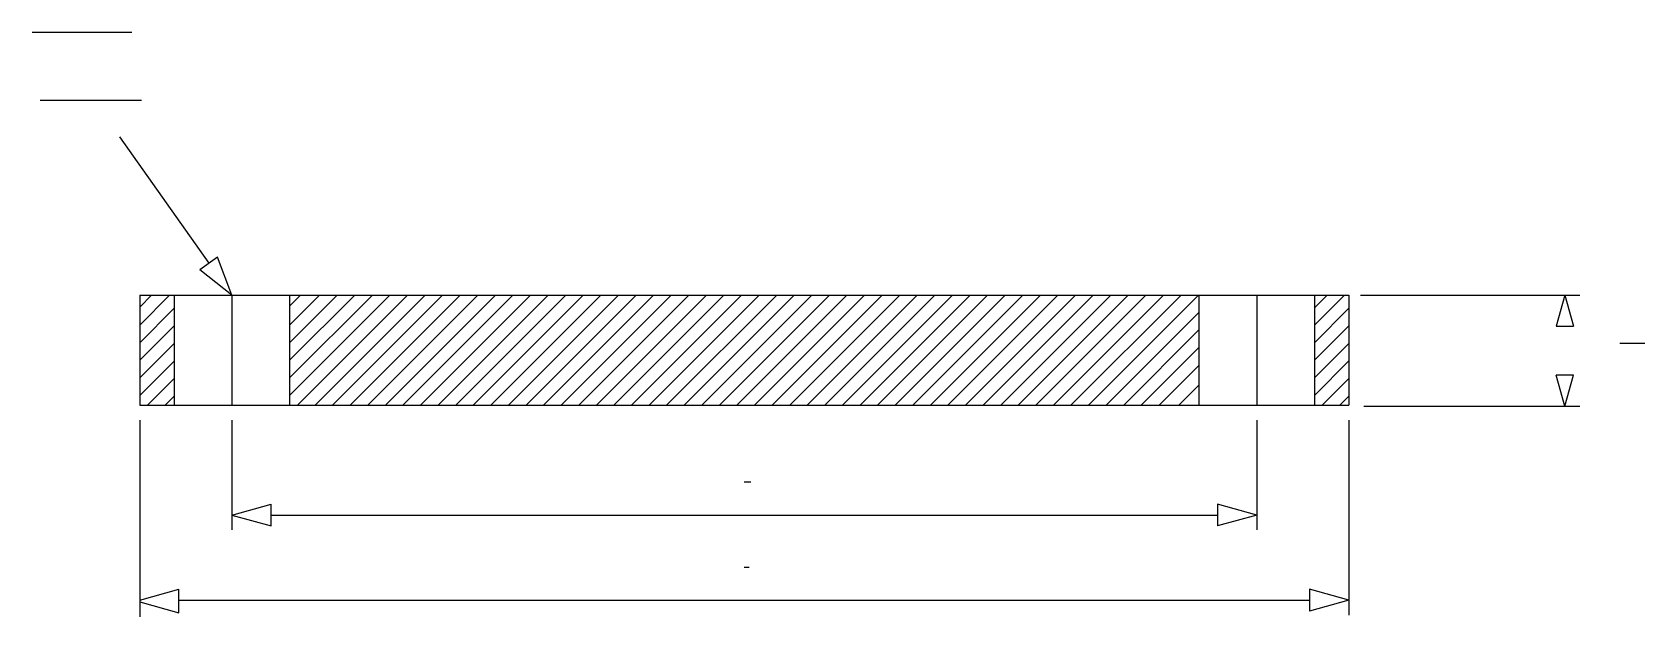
# Model space of a CAD drawing. Extents: x 447 to 1419, y 454 to 806.
import ezdxf

# ---------------------------------------------------------------- set-up
doc = ezdxf.new("R2010")
doc.units = 0
doc.header["$MEASUREMENT"] = 0
doc.layers.add('-1', color=7, linetype='CONTINUOUS')
doc.layers.add('1', color=7, linetype='CONTINUOUS')

msp = doc.modelspace()

# ---------------------------------------------------------------- linework, layer by layer
at = {"layer": '-1', "color": 2, "linetype": 'Continuous'}
for p, q in [((446.62, 806.47), (506.62, 806.47)), ((451.48, 765.51), (512.48, 765.51))]:
    msp.add_line(p, q, dxfattribs=at)
at = {"layer": '-1', "color": 3, "linetype": 'Continuous'}
for p, q in [((553.34, 667.19), (499.44, 743.32)), ((558.36, 670.85), (547.77, 663.12)), ((567.04, 647.83), (547.77, 663.12)), ((567.04, 647.83), (558.36, 670.85))]:
    msp.add_line(p, q, dxfattribs=at)
at = {"layer": '1', "color": 4, "linetype": 'Continuous'}
for p, q in [((511.44, 629.75), (529.52, 647.83)), ((511.44, 640.67), (518.61, 647.83)), ((567.04, 647.83), (567.04, 581.45)), ((601.9, 629.75), (619.98, 647.83)), ((601.9, 619.15), (630.59, 647.83)), ((601.9, 608.54), (641.19, 647.83)), ((601.9, 597.93), (651.8, 647.83)), ((601.9, 587.33), (662.41, 647.83)), ((601.9, 641.19), (608.55, 647.83)), ((606.64, 581.45), (673.01, 647.83)), ((617.24, 581.45), (683.62, 647.83)), ((627.85, 581.45), (694.23, 647.83)), ((638.46, 581.45), (704.83, 647.83)), ((649.06, 581.45), (715.44, 647.83)), ((659.67, 581.45), (726.05, 647.83)), ((670.28, 581.45), (736.65, 647.83)), ((680.88, 581.45), (747.26, 647.83)), ((691.49, 581.45), (757.87, 647.83)), ((702.1, 581.45), (768.47, 647.83)), ((712.7, 581.45), (779.08, 647.83)), ((723.31, 581.45), (789.69, 647.83)), ((733.92, 581.45), (800.29, 647.83)), ((744.52, 581.45), (810.9, 647.83)), ((755.13, 581.45), (821.51, 647.83)), ((765.74, 581.45), (832.11, 647.83)), ((776.34, 581.45), (842.72, 647.83)), ((786.95, 581.45), (853.33, 647.83)), ((797.55, 581.45), (863.93, 647.83)), ((808.16, 581.45), (874.54, 647.83)), ((818.77, 581.45), (885.15, 647.83)), ((829.37, 581.45), (895.75, 647.83)), ((839.98, 581.45), (906.36, 647.83)), ((850.59, 581.45), (916.97, 647.83)), ((861.19, 581.45), (927.57, 647.83)), ((871.8, 581.45), (938.18, 647.83)), ((882.41, 581.45), (948.79, 647.83)), ((893.01, 581.45), (959.39, 647.83)), ((893.01, 581.45), (959.39, 647.83)), ((903.62, 581.45), (970, 647.83)), ((914.23, 581.45), (980.6, 647.83)), ((924.83, 581.45), (991.21, 647.83)), ((935.44, 581.45), (1001.82, 647.83)), ((946.05, 581.45), (1012.42, 647.83)), ((956.65, 581.45), (1023.03, 647.83)), ((967.26, 581.45), (1033.64, 647.83)), ((977.87, 581.45), (1044.24, 647.83)), ((988.47, 581.45), (1054.85, 647.83)), ((999.08, 581.45), (1065.46, 647.83)), ((1009.69, 581.45), (1076.06, 647.83)), ((1020.29, 581.45), (1086.67, 647.83)), ((1030.9, 581.45), (1097.28, 647.83)), ((1041.51, 581.45), (1107.88, 647.83)), ((1052.11, 581.45), (1118.49, 647.83)), ((1062.72, 581.45), (1129.1, 647.83)), ((1073.33, 581.45), (1139.7, 647.83)), ((1083.93, 581.45), (1150.31, 647.83)), ((1185.37, 647.83), (1185.37, 581.45)), ((1220.22, 629.75), (1238.3, 647.83)), ((1220.22, 640.15), (1227.91, 647.83)), ((511.44, 619.15), (532.18, 639.89)), ((1094.54, 581.45), (1150.5, 637.42)), ((1220.22, 619.15), (1241.01, 639.94)), ((511.44, 608.54), (532.18, 629.28)), ((1105.15, 581.45), (1150.5, 626.81)), ((1220.22, 608.54), (1241.01, 629.33)), ((511.44, 597.93), (532.18, 618.68)), ((1115.75, 581.45), (1150.5, 616.2)), ((1220.22, 597.93), (1241.01, 618.72)), ((511.44, 587.33), (532.18, 608.07)), ((1126.54, 581.45), (1150.5, 605.42)), ((1220.22, 587.33), (1241.01, 608.12)), ((516.17, 581.45), (532.18, 597.47)), ((1138.49, 581.45), (1150.5, 593.46)), ((1224.95, 581.45), (1241.01, 597.51)), ((526.78, 581.45), (532.18, 586.86)), ((1235.56, 581.45), (1241.01, 586.9))]:
    msp.add_line(p, q, dxfattribs=at)
at = {"layer": '1', "color": 7, "linetype": 'Continuous'}
for p, q in [((511.44, 647.83), (1241.01, 647.83)), ((511.44, 647.83), (511.44, 581.45)), ((532.18, 647.83), (532.18, 581.45)), ((601.9, 647.83), (601.9, 581.45)), ((1150.5, 647.83), (1150.5, 581.45)), ((1220.22, 647.83), (1220.22, 581.45)), ((1241.01, 647.83), (1241.01, 581.45)), ((511.44, 581.45), (1241.01, 581.45))]:
    msp.add_line(p, q, dxfattribs=at)
at = {"layer": '1', "color": 3, "linetype": 'Continuous'}
for p, q in [((1248.05, 647.83), (1380.31, 647.83)), ((1371.31, 647.83), (1366.13, 629.12)), ((1371.31, 647.83), (1376.48, 629.12)), ((1366.13, 629.12), (1376.48, 629.12)), ((1371.31, 580.77), (1366.13, 599.48)), ((1376.48, 599.48), (1366.13, 599.48)), ((1371.31, 580.77), (1376.48, 599.48)), ((1250.01, 580.77), (1380.31, 580.77)), ((511.44, 572.45), (511.44, 453.78)), ((567.04, 572.45), (567.04, 506.17)), ((1185.37, 572.45), (1185.37, 506.17)), ((1241.01, 572.45), (1241.01, 454.78)), ((567.04, 515.17), (590.75, 521.72)), ((590.75, 508.61), (590.75, 521.72)), ((1185.37, 515.17), (1161.65, 521.72)), ((1161.65, 521.72), (1161.65, 508.61)), ((567.04, 515.17), (590.75, 508.61)), ((590.75, 515.17), (1161.65, 515.17)), ((1185.37, 515.17), (1161.65, 508.61)), ((511.44, 463.78), (535.15, 470.34)), ((535.15, 456.22), (535.15, 470.34)), ((1241.01, 463.78), (1217.3, 470.34)), ((1217.3, 470.34), (1217.3, 457.22)), ((511.44, 462.78), (535.15, 456.22)), ((535.15, 463.78), (1217.3, 463.78)), ((1241.01, 463.78), (1217.3, 457.22))]:
    msp.add_line(p, q, dxfattribs=at)
at = {"layer": '1', "color": 5, "linetype": 'Continuous'}
for p, q in [((1404.49, 618.76), (1419.49, 618.76)), ((876.21, 535.17), (880.21, 535.17)), ((876.23, 483.78), (879.23, 483.78))]:
    msp.add_line(p, q, dxfattribs=at)

doc.saveas('drawing.dxf')
